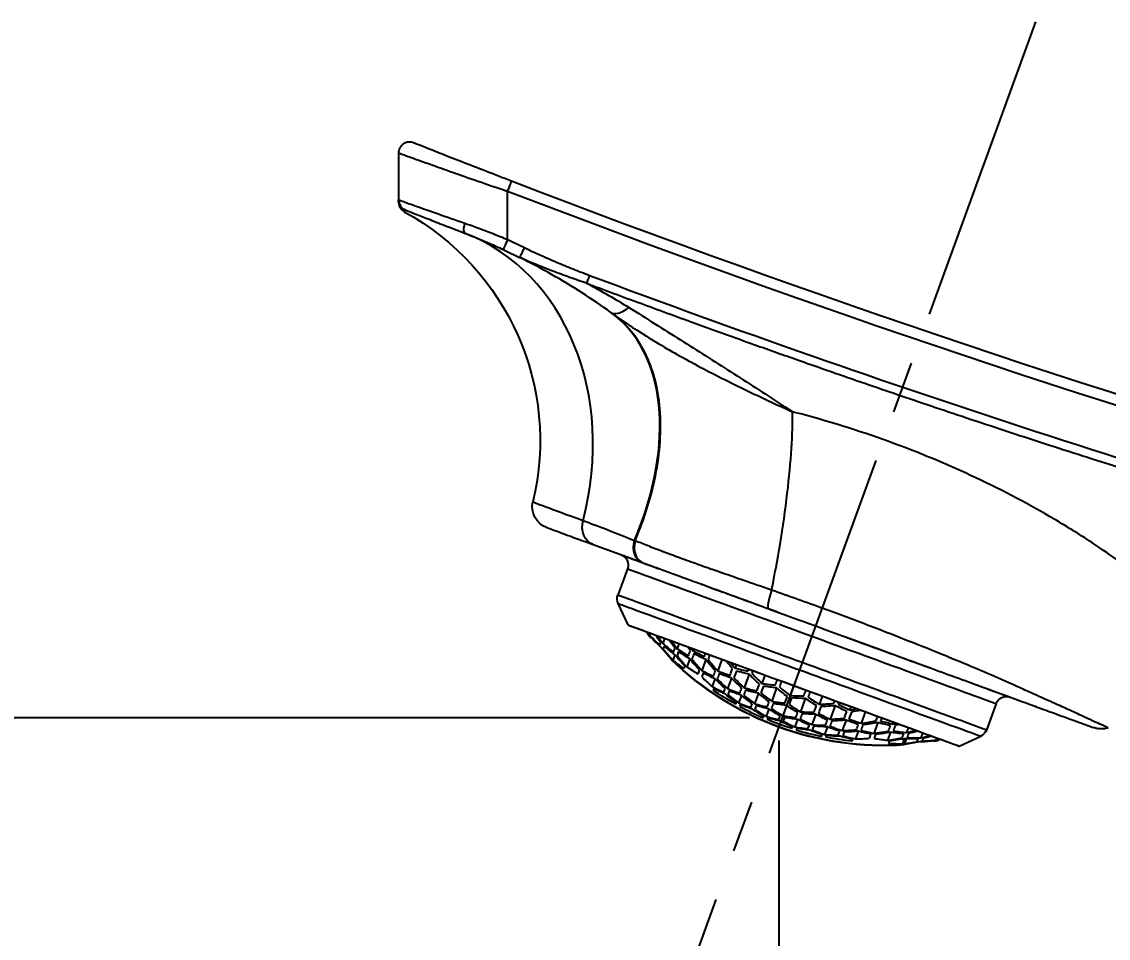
# Model space of a CAD drawing. Header units: millimetres. Extents: x 3724 to 4565, y 1133 to 1727.
# Drawn here: x 4161.26 to 4211.09, y 1539.95 to 1582 of the extents above; entities that cross this region are included whole.
import ezdxf

# ---------------------------------------------------------------- set-up
doc = ezdxf.new("R2010")
doc.units = ezdxf.units.MM
doc.linetypes.add('CENTER2', pattern=[28.575, 19.05, -3.175, 3.175, -3.175])
doc.layers.add('DIM', color=3, linetype='Continuous')
doc.layers.add('중심선', color=1, linetype='CENTER2')
doc.styles.get("Standard").update_dxf_attribs({"font": 'arial.ttf'})
doc.dimstyles.new('사본 ISO-25', dxfattribs={"dimtxt": 7, "dimasz": 7, "dimexe": 1.25, "dimexo": 0.625, "dimtad": 1, "dimtih": 1, "dimtoh": 1, "dimdec": 1, "dimdsep": 46, "dimtxsty": 'Standard', "dimcen": 2.5, "dimclrd": 3, "dimclre": 3, "dimclrt": 4, "dimadec": 0, "dimazin": 0, "dimtfac": 1, "dimtdec": 1, "dimtmove": 0, "dimatfit": 3, "dimfxl": 1, "dimarcsym": 0})

# ---------------------------------------------------------------- blocks, each defined once
blk = doc.blocks.new('*D9')
at = {"layer": 'Defpoints', "color": 0, "transparency": 16777216}
for p in [(4195.265, 1550.059), (4097.34, 1325.439), (4340.544, 1325.439)]:
    blk.add_point(p, dxfattribs=at)
at = {"layer": 'DIM', "color": 3, "lineweight": -2, "transparency": 16777216}
for p, q in [((4194.64, 1550.059), (4096.09, 1550.059)), ((4097.34, 1543.059), (4097.34, 1443.323)), ((4097.34, 1332.439), (4097.34, 1432.175)), ((4339.919, 1325.439), (4096.09, 1325.439))]:
    blk.add_line(p, q, dxfattribs=at)
at = {"layer": 'DIM', "color": 3, "transparency": 16777216}
for points in [[(4096.173, 1543.059), (4098.507, 1543.059), (4097.34, 1550.059)], [(4096.173, 1332.439), (4098.507, 1332.439), (4097.34, 1325.439)]]:
    blk.add_solid(points, dxfattribs=at)
at = {"layer": 'DIM', "color": 4, "transparency": 16777216, "insert": (4097.34, 1437.749), "char_height": 7, "attachment_point": 5}
blk.add_mtext('224.6', dxfattribs=at)
blk = doc.blocks.new('*D18')
at = {"layer": 'Defpoints', "color": 0, "transparency": 16777216}
for p in [(4195.977, 1549.647), (4366.536, 1303.136), (4366.536, 1303.136)]:
    blk.add_point(p, dxfattribs=at)
at = {"layer": 'DIM', "color": 3, "lineweight": -2, "transparency": 16777216}
for p, q in [((4195.977, 1549.022), (4195.977, 1301.886)), ((4366.536, 1303.761), (4366.536, 1304.386)), ((4202.977, 1303.136), (4267.778, 1303.136)), ((4359.536, 1303.136), (4294.735, 1303.136))]:
    blk.add_line(p, q, dxfattribs=at)
at = {"layer": 'DIM', "color": 3, "transparency": 16777216}
for points in [[(4202.977, 1304.303), (4202.977, 1301.969), (4195.977, 1303.136)], [(4359.536, 1304.303), (4359.536, 1301.969), (4366.536, 1303.136)]]:
    blk.add_solid(points, dxfattribs=at)
at = {"layer": 'DIM', "color": 4, "transparency": 16777216, "insert": (4281.257, 1303.136), "char_height": 7, "attachment_point": 5}
blk.add_mtext('170.6', dxfattribs=at)
blk = doc.blocks.new('*D20')
at = {"layer": 'Defpoints', "color": 0, "transparency": 16777216}
for p in [(4207.753, 1582), (4366.544, 1565.967), (4243.876, 1500.697), (4114.372, 1325.439), (4366.544, 1190.159)]:
    blk.add_point(p, dxfattribs=at)
at = {"layer": 'DIM', "color": 3, "lineweight": -2, "transparency": 16777216}
for start, end in [(250.75402, 259.02218), (260.97489, 269.24598)]:
    blk.add_arc((4366.544, 2018.275), 531.915, start, end, dxfattribs=at)
at = {"layer": 'DIM', "color": 3, "transparency": 16777216}
for points in [[(4190.82, 1514.988), (4191.603, 1517.186), (4184.618, 1518.438)], [(4359.551, 1487.572), (4359.536, 1485.239), (4366.544, 1486.359)]]:
    blk.add_solid(points, dxfattribs=at)
at = {"layer": 'DIM', "color": 4, "transparency": 16777216, "insert": (4274.177, 1494.44), "char_height": 7, "attachment_point": 5}
blk.add_mtext('20°', dxfattribs=at)

msp = doc.modelspace()

# ---------------------------------------------------------------- linework, layer by layer
at = {"extrusion": (0, 1, 0)}
for p, q in [((4178.544, 1575.977), (4178.544, 1573.826)), ((4183.544, 1572.006), (4183.544, 1574.216)), ((4188.277, 1568.661), (4188.329, 1568.623)), ((4187.469, 1558.011), (4189.691, 1557.198)), ((4189.041, 1556.903), (4188.596, 1555.689)), ((4189.069, 1554.321), (4188.612, 1555.307)), ((4190.083, 1553.935), (4190.055, 1553.857)), ((4190.741, 1553.694), (4190.659, 1553.471)), ((4191.131, 1553.02), (4191.15, 1553.073)), ((4191.398, 1553.453), (4191.318, 1553.234)), ((4192.055, 1553.213), (4192.031, 1553.146)), ((4191.048, 1552.794), (4191.048, 1552.794)), ((4191.216, 1552.955), (4191.126, 1552.709)), ((4191.894, 1552.771), (4191.759, 1552.402)), ((4192.626, 1552.735), (4192.444, 1552.237)), ((4193.37, 1552.731), (4193.181, 1552.215)), ((4194.027, 1552.491), (4193.975, 1552.347)), ((4194.618, 1552.066), (4194.39, 1551.444)), ((4195.342, 1552.009), (4195.207, 1551.64)), ((4193.049, 1551.855), (4192.919, 1551.498)), ((4193.805, 1551.883), (4193.628, 1551.4)), ((4196.657, 1551.528), (4196.494, 1551.085)), ((4194.261, 1551.091), (4194.133, 1550.743)), ((4195.04, 1551.185), (4194.867, 1550.71)), ((4195.877, 1551.435), (4195.652, 1550.82)), ((4197.971, 1551.047), (4197.836, 1550.677)), ((4196.329, 1550.633), (4196.156, 1550.16)), ((4197.192, 1550.953), (4196.967, 1550.339)), ((4198.562, 1550.622), (4198.334, 1550)), ((4199.286, 1550.565), (4199.233, 1550.421)), ((4205.943, 1550.715), (4205.499, 1549.501)), ((4195.525, 1550.472), (4195.398, 1550.127)), ((4196.839, 1549.99), (4196.713, 1549.645)), ((4197.67, 1550.223), (4197.496, 1549.748)), ((4199.943, 1550.324), (4199.755, 1549.809)), ((4198.205, 1549.647), (4198.077, 1549.299)), ((4199.064, 1549.958), (4198.887, 1549.475)), ((4200.514, 1549.847), (4200.331, 1549.348)), ((4201.258, 1549.843), (4201.234, 1549.777)), ((4201.915, 1549.602), (4201.835, 1549.383)), ((4199.622, 1549.448), (4199.492, 1549.091)), ((4201.096, 1549.402), (4200.961, 1549.033)), ((4201.733, 1549.105), (4201.643, 1548.858)), ((4201.757, 1548.873), (4201.84, 1549.099)), ((4202.573, 1549.362), (4202.491, 1549.139)), ((4203.23, 1549.121), (4203.202, 1549.044)), ((4204.254, 1548.762), (4205.24, 1549.219))]:
    msp.add_line(p, q, dxfattribs=at)
at = {"extrusion": (2.9663e-13, 0, -1)}
for centre, radius, start, end in [((-4363.544, 2040.858, 0), 499.654, 270.79743, 291.09337), ((-4363.544, 2040.858, 0), 500.154, 270.79743, 291.09337), ((-4188.172, 1557.807, 0), 0.05, 289.965, 290.1095), ((-4188.571, 1557.075, 0), 0.5, 110.1095, 200.1095), ((-4189.066, 1555.517, 0), 0.5, 335.1095, 20.1095), ((-4189.115, 1554.343, 0), 0.05, 290.1095, 335.1095), ((-4206.413, 1550.543, 0), 0.5, 20.1095, 110.1095), ((-4207.19, 1550.844, 0), 0.05, 290.1095, 290.254), ((-4205.029, 1549.673, 0), 0.5, 200.1095, 245.1095), ((-4204.233, 1548.807, 0), 0.05, 245.1095, 290.1095)]:
    msp.add_arc(centre, radius, start, end, dxfattribs=at)
for centre, radius, start, end in [((4179.044, 1573.826), 0.5, 180, 248.4436), ((4179.044, 1573.723), 0.5, 180, 241.2552), ((4200.775, 1562.777), 13.979, 225.8169, 273.9641), ((4200.775, 1562.777), 13.86, 241.6032, 246.5726), ((4200.775, 1562.777), 13.86, 253.2084, 258.1778)]:
    msp.add_arc(centre, radius, start, end)
at = {"extrusion": (2.9663e-13, 1.76827e-28, -1)}
msp.add_arc((-4173.032, 1562.763, 0), 12, 118.7448, 193.4767, dxfattribs=at)
at = {"extrusion": (2.9663e-13, 5.77095e-27, -1)}
msp.add_arc((-4170.577, 1543.973, 0), 30.886, 114.823, 116.408, dxfattribs=at)
at = {"extrusion": (2.9663e-13, 1.10474e-37, -1)}
msp.add_arc((-4170.735, 1544.324, 0), 30, 114.8304, 116.4332, dxfattribs=at)
at = {"extrusion": (2.9663e-13, 5.19659e-26, -1)}
msp.add_arc((-4185.674, 1559.733, 0), 1, 290.1095, 13.4767, dxfattribs=at)
at = {"extrusion": (2.9663e-13, 2.86465e-30, -1)}
for radius, start, end in [(13.99, 319.6515, 320.6184), (13.98, 266.0368, 314.1821), (13.86, 299.2516, 304.2998), (13.86, 287.6375, 292.5814), (13.86, 275.9192, 280.9674), (13.99, 259.6006, 260.5674)]:
    msp.add_arc((-4200.775, 1562.777, 0), radius, start, end, dxfattribs=at)
for centre, major_axis, ratio, start_param, end_param in [((4179.081, 1576.185), (-0.377, 0.067), 0.75376, 4.448794, 4.942981), ((4177.251, 1561.103), (4.344, 11.186), 0.825426, 4.852547, 6.283185), ((4181.26, 1558.926), (7.017, 9.735), 0.621282, 5.065069, 6.283185), ((4192.461, 1555.018), (3.176, 14.314), 0.206522, -0.842587, -0.842585), ((4195.849, 1555.885), (-11.148, 4.081), 0.001162, 0.000114, 0.654167), ((4190.063, 1558.126), (0.344, 0.939), 0.662668, 1.748098, 3.141593), ((4326.105, 1501.619), (-142.314, 58.872), 0.000237, -0.281354, -0.280583), ((4197.047, 1552.595), (-8.451, 3.094), 0, 3.141589, 6.283182), ((4195.844, 1556.01), (0.344, 0.939), 0.152994, 1.72587, 3.141583), ((4196.657, 1551.528), (-7.559, 2.768), 0, 3.141599, 6.283192), ((4199.831, 1563.123), (4.781, 13.057), 0.866388, 2.609058, 2.62083), ((4194.106, 1565.219), (4.168, 11.384), 0, 3.249109, 3.269568), ((4198.428, 1563.636), (4.516, 12.334), 0.865299, 2.734522, 2.79114), ((4200.482, 1562.884), (4.826, 13.18), 0.866388, 2.593394, 2.626778), ((4194.764, 1564.978), (4.3, 11.744), 0, 3.306765, 3.363061), ((4198.104, 1563.755), (4.419, 12.069), 0.865299, 2.82568, 2.881747), ((4201.133, 1562.646), (4.823, 13.174), 0.866388, 2.594193, 2.627095), ((4199.121, 1553.796), (0.0172, 0.047), 0.162304, 3.232627, 3.44457), ((4200.158, 1563.003), (4.809, 13.135), 0.866388, 2.666762, 2.712227), ((4195.421, 1564.737), (4.415, 12.058), 0, 3.397819, 3.453879), ((4197.781, 1563.873), (4.307, 11.763), 0.865299, 2.917317, 2.973555), ((4196.078, 1564.497), (4.514, 12.329), 0, 3.48791, 3.544456), ((4201.785, 1562.407), (4.774, 13.038), 0.866388, 2.611593, 2.621775), ((4197.457, 1563.992), (4.178, 11.412), 0.865299, 3.011321, 3.068472), ((4196.735, 1564.256), (4.599, 12.56), 0, 3.578221, 3.602579), ((4200.81, 1562.764), (4.831, 13.193), 0.866388, 2.66959, 2.724001), ((4201.461, 1562.526), (4.804, 13.122), 0.866388, 2.667387, 2.722148), ((4202.113, 1562.287), (4.73, 12.919), 0.866388, 2.659899, 2.715708), ((4202.764, 1562.049), (4.605, 12.578), 0.866388, 2.677747, 2.703978), ((4198.434, 1563.634), (4.518, 12.339), 0.865299, 2.928283, 2.981794), ((4196.735, 1564.256), (4.599, 12.56), 0, 3.387515, 3.441156), ((4198.111, 1563.752), (4.421, 12.075), 0.865299, 3.01884, 3.07282), ((4197.393, 1564.015), (4.669, 12.752), 0, 3.475948, 3.530341), ((4197.787, 1563.871), (4.309, 11.77), 0.865299, 3.112284, 3.16741), ((4198.05, 1563.775), (4.726, 12.909), 0, 3.565584, 3.621455), ((4197.464, 1563.989), (4.181, 11.42), 0.865299, 3.210711, 3.2678), ((4198.707, 1563.534), (4.771, 13.03), 0, 3.658408, 3.670727), ((4203.092, 1561.929), (4.522, 12.351), 0.866388, 2.738993, 2.795365), ((4202.853, 1552.429), (0.0172, 0.047), 0.582965, 3.232626, 3.444572), ((4201.138, 1562.644), (4.823, 13.174), 0.866388, 2.763776, 2.816172), ((4198.765, 1563.513), (4.602, 12.569), 0.865299, 3.024001, 3.07584), ((4201.789, 1562.406), (4.773, 13.036), 0.866388, 2.760157, 2.81317), ((4202.441, 1562.167), (4.674, 12.765), 0.866388, 2.752195, 2.806483), ((4199.365, 1563.293), (4.803, 13.118), 0, 3.558422, 3.6132), ((4197.794, 1563.868), (4.312, 11.777), 0.865299, 3.305898, 3.362029), ((4200.022, 1563.053), (4.823, 13.172), 0, 3.652236, 3.688752), ((4203.427, 1561.806), (4.425, 12.087), 0.865299, 2.829389, 2.885313), ((4204.89, 1551.684), (0.0172, 0.047), 0.812497, 3.232627, 3.444572), ((4198.05, 1563.775), (4.726, 12.909), 0, 3.380683, 3.432764), ((4198.441, 1563.632), (4.52, 12.344), 0.865299, 3.113967, 3.166528), ((4201.466, 1562.524), (4.804, 13.121), 0.866388, 2.854084, 2.905216), ((4198.707, 1563.534), (4.771, 13.03), 0, 3.468552, 3.521625), ((4202.117, 1562.286), (4.729, 12.917), 0.866388, 2.849963, 2.901954), ((4198.118, 1563.75), (4.423, 12.081), 0.865299, 3.207251, 3.261188), ((4202.773, 1562.046), (4.605, 12.577), 0.865299, 2.841622, 2.895195), ((4200.679, 1562.812), (4.83, 13.193), 0, 3.555702, 3.610093), ((4198.131, 1563.745), (4.424, 12.084), 0.866388, 3.396949, 3.452802), ((4201.337, 1562.571), (4.826, 13.182), 0, 3.65175, 3.690006), ((4203.757, 1561.685), (4.312, 11.777), 0.865299, 2.921157, 2.977287), ((4206.437, 1551.117), (0.0172, 0.047), 0.986741, 3.232627, 3.444574), ((4198.707, 1563.534), (4.771, 13.03), 0, 3.308196, 3.340906), ((4199.095, 1563.392), (4.672, 12.76), 0.865299, 3.115178, 3.166024), ((4199.365, 1563.293), (4.803, 13.118), 0, 3.376817, 3.428009), ((4198.771, 1563.511), (4.603, 12.573), 0.865299, 3.204992, 3.256802), ((4200.022, 1563.053), (4.823, 13.172), 0, 3.464834, 3.517261), ((4202.449, 1562.164), (4.673, 12.764), 0.865299, 2.937826, 2.989474), ((4198.455, 1563.627), (4.521, 12.348), 0.866388, 3.297728, 3.351098), ((4203.103, 1561.925), (4.522, 12.349), 0.865299, 2.93121, 2.984648), ((4201.994, 1562.331), (4.81, 13.137), 0, 3.557574, 3.61225), ((4198.459, 1563.625), (4.522, 12.351), 0.866388, 3.48782, 3.544193), ((4202.651, 1562.09), (4.782, 13.059), 0, 3.656897, 3.674409), ((4204.087, 1561.564), (4.181, 11.42), 0.865299, 3.015386, 3.072474), ((4201.795, 1562.403), (4.773, 13.036), 0.865299, 2.941822, 2.992362), ((4200.022, 1563.053), (4.823, 13.172), 0, 3.306316, 3.338663), ((4199.43, 1563.27), (4.729, 12.915), 0.866388, 3.203161, 3.253524), ((4200.679, 1562.812), (4.83, 13.193), 0, 3.375263, 3.42614), ((4199.106, 1563.388), (4.673, 12.763), 0.866388, 3.293148, 3.34473), ((4201.337, 1562.571), (4.826, 13.182), 0, 3.464521, 3.516902), ((4202.779, 1562.043), (4.603, 12.573), 0.865299, 3.026383, 3.078193), ((4198.782, 1563.507), (4.604, 12.575), 0.866388, 3.38732, 3.440825), ((4203.433, 1561.804), (4.423, 12.081), 0.865299, 3.021997, 3.075934), ((4199.11, 1563.387), (4.674, 12.765), 0.866388, 3.476702, 3.53099), ((4203.309, 1561.849), (4.741, 12.948), 0, 3.564066, 3.619726), ((4203.764, 1561.683), (4.309, 11.77), 0.865299, 3.115775, 3.170902), ((4198.787, 1563.505), (4.605, 12.578), 0.866388, 3.579208, 3.605438), ((4204.623, 1561.368), (4.621, 12.62), 0, 3.575807, 3.612033), ((4202.125, 1562.283), (4.729, 12.916), 0.865299, 3.029144, 3.079571), ((4201.337, 1562.571), (4.826, 13.182), 0, 3.306259, 3.338455), ((4199.757, 1563.15), (4.773, 13.035), 0.866388, 3.290487, 3.340962), ((4201.994, 1562.331), (4.81, 13.137), 0, 3.376273, 3.427383), ((4199.434, 1563.268), (4.729, 12.917), 0.866388, 3.381232, 3.433222), ((4202.456, 1562.162), (4.672, 12.76), 0.865299, 3.117161, 3.168007), ((4202.651, 1562.09), (4.782, 13.059), 0, 3.467561, 3.520497), ((4203.11, 1561.922), (4.52, 12.344), 0.865299, 3.116657, 3.169218), ((4199.762, 1563.148), (4.773, 13.036), 0.866388, 3.470016, 3.523028), ((4203.966, 1561.609), (4.687, 12.802), 0, 3.474416, 3.528567), ((4203.44, 1561.801), (4.421, 12.075), 0.865299, 3.210365, 3.264345), ((4199.438, 1563.267), (4.73, 12.919), 0.866388, 3.567477, 3.623286), ((4204.094, 1561.562), (4.178, 11.412), 0.865299, 3.214714, 3.271864), ((4205.281, 1561.127), (4.54, 12.4), 0, 3.485548, 3.541715), ((4199.766, 1563.146), (4.774, 13.038), 0.866388, 3.66141, 3.671592), ((4200.417, 1562.908), (4.823, 13.174), 0.866388, 3.656091, 3.688993), ((4202.651, 1562.09), (4.782, 13.059), 0, 3.30772, 3.340227), ((4200.085, 1563.03), (4.804, 13.121), 0.866388, 3.377969, 3.429101), ((4203.309, 1561.849), (4.741, 12.948), 0, 3.379797, 3.431708), ((4202.786, 1562.041), (4.602, 12.569), 0.865299, 3.207345, 3.259184), ((4203.966, 1561.609), (4.687, 12.802), 0, 3.31114, 3.344324), ((4200.413, 1562.909), (4.823, 13.174), 0.866388, 3.467014, 3.51941), ((4204.623, 1561.368), (4.621, 12.62), 0, 3.386138, 3.439502), ((4200.089, 1563.028), (4.804, 13.122), 0.866388, 3.561037, 3.615798), ((4203.116, 1561.92), (4.518, 12.339), 0.865299, 3.301391, 3.354902), ((4200.741, 1562.789), (4.831, 13.193), 0.866388, 3.559184, 3.613595), ((4205.473, 1561.057), (4.514, 12.329), 0, 3.298751, 3.352415), ((4203.77, 1561.68), (4.307, 11.763), 0.865299, 3.309631, 3.365868), ((4205.938, 1560.887), (4.445, 12.141), 0, 3.395941, 3.451582), ((4203.447, 1561.799), (4.419, 12.069), 0.865299, 3.401438, 3.457505), ((4206.595, 1560.646), (4.335, 11.84), 0, 3.30527, 3.36123), ((4201.069, 1562.669), (4.826, 13.18), 0.866388, 3.656407, 3.689791), ((4203.123, 1561.917), (4.516, 12.334), 0.865299, 3.492045, 3.548663), ((4207.253, 1560.405), (4.208, 11.494), 0, 3.248092, 3.268209), ((4201.72, 1562.431), (4.781, 13.057), 0.866388, 3.662355, 3.674127), ((4206.13, 1560.816), (4.415, 12.058), 0, 3.251529, 3.262212), ((4201.392, 1562.551), (4.809, 13.135), 0.866388, 3.570959, 3.616423)]:
    msp.add_ellipse(centre, major_axis=major_axis, ratio=ratio, start_param=start_param, end_param=end_param)
at = {"extrusion": (2.9663e-13, 0, -1)}
for centre, major_axis, ratio, start_param, end_param in [((4183.544, 1572.006), (0.211, 0.455), 0.00001, 1.570794, 3.141593), ((4190.47, 1556.963), (0.0172, 0.047), 0.812497, 3.232626, 3.444573), ((4194.298, 1565.148), (4.208, 11.494), 0, 3.014977, 3.035094), ((4196.27, 1564.426), (4.54, 12.4), 0, 2.741471, 2.797638), ((4198.202, 1563.719), (4.45, 12.154), 0.865299, 3.209461, 3.263087), ((4197.878, 1563.838), (4.342, 11.86), 0.865299, 3.115501, 3.170208), ((4197.555, 1563.956), (4.219, 11.523), 0.865299, 3.016035, 3.072609), ((4198.899, 1563.464), (4.782, 13.059), 0, 2.608778, 2.62629), ((4200.214, 1562.982), (4.826, 13.182), 0, 2.593179, 2.631293), ((4203.335, 1561.84), (4.454, 12.165), 0.865299, 3.396667, 3.452211), ((4203.012, 1561.958), (4.546, 12.416), 0.865299, 3.29814, 3.351285), ((4202.186, 1562.26), (4.803, 13.118), 0, 2.669986, 2.724763), ((4198.549, 1563.592), (4.546, 12.417), 0.866388, 2.740671, 2.796709), ((4203.996, 1561.598), (4.219, 11.523), 0.865299, 3.210576, 3.26715), ((4202.843, 1562.02), (4.771, 13.03), 0, 2.612461, 2.62478), ((4200.871, 1562.742), (4.83, 13.193), 0, 2.856918, 2.907797), ((4202.365, 1562.195), (4.689, 12.807), 0.865299, 3.115709, 3.166371), ((4202.843, 1562.02), (4.771, 13.03), 0, 2.761562, 2.814635), ((4203.679, 1561.714), (4.34, 11.854), 0.865299, 2.919543, 2.975328), ((4203.342, 1561.837), (4.449, 12.151), 0.866388, 2.827456, 2.883051), ((4201.159, 1562.636), (4.822, 13.171), 0.866388, 2.594549, 2.625788)]:
    msp.add_ellipse(centre, major_axis=major_axis, ratio=ratio, start_param=start_param, end_param=end_param, dxfattribs=at)
at = {"extrusion": (2.9663e-13, -5.04871e-29, -1)}
for centre, major_axis, ratio, start_param, end_param in [((4199.005, 1557.941), (-10.611, 3.885), 0, 0.610978, 0.610981), ((4199.035, 1558.022), (-10.564, 3.868), 0, 0.602499, 0.602501), ((4201.695, 1562.44), (4.783, 13.064), 0.866388, 3.660839, 3.675069), ((4200.15, 1563.006), (4.809, 13.134), 0.865299, 3.561515, 3.570771), ((4198.856, 1563.48), (4.623, 12.625), 0.865299, 3.206607, 3.25821), ((4201.703, 1562.437), (4.782, 13.062), 0.866388, 3.290702, 3.341076), ((4199.856, 1563.113), (4.783, 13.064), 0.866388, 2.608116, 2.622346), ((4200.175, 1562.997), (4.811, 13.139), 0.866388, 2.853945, 2.90501)]:
    msp.add_ellipse(centre, major_axis=major_axis, ratio=ratio, start_param=start_param, end_param=end_param, dxfattribs=at)
at = {"extrusion": (2.9663e-13, 7.57306e-29, -1)}
for centre, major_axis, ratio, start_param, end_param in [((4187.813, 1558.95), (0.344, 0.939), 0.826246, 3.141593, 4.588261), ((4198.545, 1563.594), (4.545, 12.414), 0.866388, 2.932666, 2.985746)]:
    msp.add_ellipse(centre, major_axis=major_axis, ratio=ratio, start_param=start_param, end_param=end_param, dxfattribs=at)
at = {"extrusion": (2.9663e-13, -1.26218e-29, -1)}
for centre, major_axis, ratio, start_param, end_param in [((4190.035, 1558.137), (0.344, 0.939), 0.664949, 3.141593, 4.53644), ((4197.663, 1554.277), (-8.878, 3.251), 0, 0.163027, 0.622375), ((4198.77, 1563.511), (4.601, 12.567), 0.866388, 3.39138, 3.444981), ((4201.371, 1562.559), (4.811, 13.139), 0.866388, 3.561004, 3.61569), ((4202.023, 1562.32), (4.743, 12.955), 0.866388, 3.566789, 3.622421), ((4197.893, 1563.832), (4.344, 11.864), 0.866388, 2.92341, 2.979035), ((4198.209, 1563.717), (4.452, 12.159), 0.865299, 3.022308, 3.075898), ((4201.529, 1562.501), (4.823, 13.172), 0, 2.594431, 2.630948), ((4198.899, 1563.464), (4.782, 13.059), 0, 2.94296, 2.975467), ((4199.186, 1563.359), (4.689, 12.807), 0.865299, 3.116814, 3.167476), ((4198.221, 1563.712), (4.453, 12.161), 0.866388, 2.831846, 2.887322), ((4200.214, 1562.982), (4.826, 13.182), 0, 2.944604, 2.976926), ((4202.358, 1562.197), (4.69, 12.81), 0.865299, 3.293599, 3.345059), ((4201.529, 1562.501), (4.823, 13.172), 0, 2.765923, 2.81835), ((4204.815, 1561.298), (4.599, 12.56), 0, 2.680608, 2.704966), ((4199.848, 1563.117), (4.782, 13.062), 0.866388, 2.94211, 2.992483), ((4203.019, 1561.956), (4.544, 12.411), 0.865299, 3.114566, 3.166843), ((4199.528, 1563.234), (4.743, 12.955), 0.866388, 2.660764, 2.716397), ((4205.473, 1561.057), (4.514, 12.329), 0, 2.73873, 2.795276), ((4199.852, 1563.115), (4.783, 13.063), 0.866388, 2.760421, 2.81332), ((4203.032, 1561.951), (4.541, 12.402), 0.865299, 2.737357, 2.793608)]:
    msp.add_ellipse(centre, major_axis=major_axis, ratio=ratio, start_param=start_param, end_param=end_param, dxfattribs=at)
at = {"extrusion": (2.9663e-13, -1.13596e-28, -1)}
msp.add_ellipse((4188.924, 1557.529), major_axis=(0.0172, 0.047), ratio=0.986741, start_param=3.232627, end_param=3.444573, dxfattribs=at)
at = {"extrusion": (2.9663e-13, -6.31089e-29, -1)}
for centre, major_axis, ratio, start_param, end_param in [((4197.492, 1553.809), (-8.451, 3.094), 0, 0.000004, 3.141596), ((4200.72, 1562.797), (4.83, 13.193), 0.866388, 3.559756, 3.614184), ((4202.678, 1562.08), (4.625, 12.631), 0.866388, 3.386766, 3.440023), ((4198.868, 1563.475), (4.624, 12.629), 0.866388, 3.027109, 3.078625), ((4207.445, 1560.335), (4.168, 11.384), 0, 3.013616, 3.034075)]:
    msp.add_ellipse(centre, major_axis=major_axis, ratio=ratio, start_param=start_param, end_param=end_param, dxfattribs=at)
at = {"extrusion": (2.9663e-13, 3.78653e-29, -1)}
for centre, major_axis, ratio, start_param, end_param in [((4192.507, 1556.217), (0.0172, 0.0469), 0.5835, 3.232462, 3.444393), ((4199.741, 1563.156), (4.771, 13.03), 0.866388, 3.664163, 3.670546), ((4201.043, 1562.679), (4.827, 13.183), 0.866388, 3.656314, 3.69006), ((4195.613, 1564.667), (4.445, 12.141), 0, 2.831604, 2.887244), ((4203.002, 1561.962), (4.546, 12.417), 0.866388, 3.486476, 3.542515), ((4198.899, 1563.464), (4.782, 13.059), 0, 2.762688, 2.815624), ((4199.52, 1563.237), (4.742, 12.952), 0.866388, 3.029449, 3.079672), ((4203.342, 1561.837), (4.452, 12.159), 0.865299, 3.207288, 3.260878), ((4199.2, 1563.354), (4.691, 12.811), 0.866388, 2.753088, 2.807166), ((4204.815, 1561.298), (4.599, 12.56), 0, 2.842027, 2.895668)]:
    msp.add_ellipse(centre, major_axis=major_axis, ratio=ratio, start_param=start_param, end_param=end_param, dxfattribs=at)
at = {"extrusion": (2.9663e-13, -3.78653e-29, -1)}
for centre, major_axis, ratio, start_param, end_param in [((4197.663, 1554.277), (-8.878, 3.251), 0, 0.948427, 1.407774), ((4200.392, 1562.917), (4.822, 13.171), 0.866388, 3.657398, 3.688636), ((4198.872, 1563.474), (4.625, 12.631), 0.866388, 2.843162, 2.89642), ((4202.034, 1562.316), (4.742, 12.952), 0.865299, 3.203871, 3.254156), ((4202.843, 1562.02), (4.771, 13.03), 0, 2.942277, 2.974987), ((4203.501, 1561.779), (4.726, 12.909), 0, 2.850422, 2.902504)]:
    msp.add_ellipse(centre, major_axis=major_axis, ratio=ratio, start_param=start_param, end_param=end_param, dxfattribs=at)
at = {"extrusion": (2.9663e-13, 1.26218e-29, -1)}
for centre, major_axis, ratio, start_param, end_param in [((4196.926, 1552.263), (-8.314, 3.044), 0, -0.000007, 3.141586), ((4200.068, 1563.036), (4.803, 13.117), 0.866388, 3.56289, 3.61772), ((4196.927, 1564.186), (4.621, 12.62), 0, 2.671154, 2.70738), ((4196.927, 1564.186), (4.621, 12.62), 0, 2.843684, 2.897048), ((4197.585, 1563.945), (4.687, 12.802), 0, 2.754619, 2.808771), ((4199.557, 1563.223), (4.81, 13.137), 0, 2.670797, 2.725477), ((4197.585, 1563.945), (4.687, 12.802), 0, 2.938862, 2.972046), ((4199.196, 1563.355), (4.69, 12.809), 0.866388, 2.938653, 2.990049), ((4202.688, 1562.076), (4.624, 12.63), 0.865299, 3.205151, 3.25673), ((4199.524, 1563.235), (4.743, 12.953), 0.866388, 2.850255, 2.902097), ((4203.672, 1561.716), (4.342, 11.86), 0.865299, 3.112977, 3.167684), ((4204.003, 1561.595), (4.216, 11.516), 0.865299, 3.012988, 3.069616), ((4202.695, 1562.074), (4.623, 12.625), 0.865299, 3.024975, 3.076578), ((4200.18, 1562.995), (4.811, 13.139), 0.866388, 2.667495, 2.722181), ((4200.831, 1562.756), (4.83, 13.193), 0.866388, 2.669001, 2.723429), ((4202.781, 1562.042), (4.601, 12.567), 0.866388, 2.838204, 2.891805), ((4201.401, 1562.548), (4.809, 13.134), 0.865299, 2.712414, 2.721671)]:
    msp.add_ellipse(centre, major_axis=major_axis, ratio=ratio, start_param=start_param, end_param=end_param, dxfattribs=at)
at = {"extrusion": (2.9663e-13, -2.52435e-29, -1)}
for centre, major_axis, ratio, start_param, end_param in [((4196.24, 1554.851), (0.0172, 0.047), 0.162304, 3.232627, 3.444571), ((4198.519, 1563.603), (4.541, 12.402), 0.865299, 3.489578, 3.545828), ((4197.872, 1563.84), (4.34, 11.854), 0.865299, 3.307857, 3.363643), ((4196.078, 1564.497), (4.514, 12.329), 0, 2.930771, 2.984435), ((4201.699, 1562.439), (4.783, 13.063), 0.866388, 3.469865, 3.522764), ((4202.351, 1562.2), (4.691, 12.811), 0.866388, 3.476019, 3.530097), ((4199.557, 1563.223), (4.81, 13.137), 0, 2.855671, 2.906783), ((4200.871, 1562.742), (4.83, 13.193), 0, 2.672954, 2.727349), ((4203.666, 1561.719), (4.345, 11.867), 0.865299, 3.305116, 3.360809), ((4206.787, 1560.576), (4.3, 11.744), 0, 2.920125, 2.976421), ((4201.482, 1562.518), (4.803, 13.117), 0.866388, 2.665466, 2.720295)]:
    msp.add_ellipse(centre, major_axis=major_axis, ratio=ratio, start_param=start_param, end_param=end_param, dxfattribs=at)
at = {"extrusion": (2.9663e-13, 2.01948e-28, -1)}
msp.add_ellipse((4196.662, 1551.542), major_axis=(-7.592, 2.78), ratio=0, start_param=0, end_param=3.141593, dxfattribs=at)
at = {"extrusion": (2.9663e-13, 5.04871e-29, -1)}
for centre, major_axis, start_param, end_param in [((4197.663, 1554.277), (-8.878, 3.251), 1.733823, 2.193172), ((4198.242, 1563.704), (4.741, 12.948), 2.663459, 2.719119), ((4198.242, 1563.704), (4.741, 12.948), 2.851475, 2.903386)]:
    msp.add_ellipse(centre, major_axis=major_axis, ratio=0, start_param=start_param, end_param=end_param, dxfattribs=at)
at = {"extrusion": (2.9663e-13, -1.00974e-28, -1)}
msp.add_ellipse((4194.955, 1564.908), major_axis=(4.335, 11.84), ratio=0, start_param=2.921956, end_param=2.977916, dxfattribs=at)
at = {"extrusion": (2.9663e-13, 2.52435e-29, -1)}
for centre, major_axis, ratio, start_param, end_param in [((4198.208, 1563.717), (4.449, 12.151), 0.866388, 3.400134, 3.455729), ((4197.548, 1563.958), (4.216, 11.516), 0.865299, 3.21357, 3.270198), ((4202.674, 1562.082), (4.626, 12.634), 0.866388, 3.577738, 3.614176), ((4197.663, 1554.277), (-8.878, 3.251), 0, 2.519222, 2.97857), ((4201.375, 1562.557), (4.811, 13.139), 0.866388, 3.378175, 3.42924), ((4198.532, 1563.598), (4.544, 12.411), 0.865299, 3.116342, 3.168619), ((4202.027, 1562.319), (4.743, 12.953), 0.866388, 3.381088, 3.43293), ((4200.214, 1562.982), (4.826, 13.182), 0, 2.766148, 2.818531), ((4203.501, 1561.779), (4.726, 12.909), 0, 2.66173, 2.717601), ((4198.877, 1563.472), (4.626, 12.634), 0.866388, 2.669009, 2.705447), ((4202.186, 1562.26), (4.803, 13.118), 0, 2.855175, 2.906368), ((4204.158, 1561.538), (4.669, 12.752), 0, 2.752847, 2.80724), ((4203.349, 1561.835), (4.45, 12.154), 0.865299, 3.020098, 3.073724), ((4201.81, 1562.398), (4.771, 13.03), 0.866388, 2.612639, 2.619022)]:
    msp.add_ellipse(centre, major_axis=major_axis, ratio=ratio, start_param=start_param, end_param=end_param, dxfattribs=at)
at = {"extrusion": (2.9663e-13, -7.57306e-29, -1)}
msp.add_ellipse((4195.421, 1564.737), major_axis=(4.415, 12.058), ratio=0, start_param=3.020972, end_param=3.031655, dxfattribs=at)
at = {"extrusion": (2.9663e-13, 6.31089e-29, -1)}
for centre, major_axis, ratio, start_param, end_param in [((4201.529, 1562.501), (4.823, 13.172), 0, 2.944522, 2.976868), ((4200.507, 1562.875), (4.827, 13.183), 0.866388, 2.593126, 2.626871)]:
    msp.add_ellipse(centre, major_axis=major_axis, ratio=ratio, start_param=start_param, end_param=end_param, dxfattribs=at)
at = {"extrusion": (2.9663e-13, 8.83524e-28, -1)}
msp.add_ellipse((4206.13, 1560.816), major_axis=(4.415, 12.058), ratio=0, start_param=2.829306, end_param=2.885367, dxfattribs=at)
for points, knots in [([(4179.044, 1576.477), (4179.031, 1576.477), (4178.977, 1576.475), (4178.878, 1576.455), (4178.757, 1576.394), (4178.657, 1576.303), (4178.565, 1576.159), (4178.544, 1576.044), (4178.544, 1575.977)], [0, 0, 0, 0, 0.050913, 0.210824, 0.370734, 0.530645, 0.690555, 1, 1, 1, 1]), ([(4181.067, 1575.075), (4181.385, 1574.961), (4181.764, 1574.83), (4182.182, 1574.686), (4182.599, 1574.542), (4183.056, 1574.386), (4183.544, 1574.216)], [0.6666667, 0.6666667, 0.6666667, 0.6666667, 0.8333333, 0.8333333, 0.8333333, 1, 1, 1, 1]), ([(4183.544, 1574.216), (4183.564, 1574.27), (4183.598, 1574.358), (4183.642, 1574.47), (4183.671, 1574.547), (4183.695, 1574.609), (4183.718, 1574.667), (4183.724, 1574.683), (4183.724, 1574.683)], [0, 0, 0, 0, 0.244622, 0.371035, 0.497448, 0.62386, 0.750273, 1, 1, 1, 1]), ([(4179.397, 1573.523), (4179.669, 1573.427), (4179.997, 1573.311), (4180.366, 1573.181), (4180.736, 1573.051), (4181.146, 1572.908), (4181.579, 1572.756)], [0.5, 0.5, 0.5, 0.5, 0.75, 0.75, 0.75, 1, 1, 1, 1]), ([(4181.594, 1572.29), (4181.778, 1572.219), (4182.151, 1572.07), (4182.731, 1571.824), (4183.13, 1571.645), (4183.333, 1571.551)], [0, 0, 0, 0, 0.3333333, 0.6666667, 1, 1, 1, 1]), ([(4184.273, 1571.555), (4184.26, 1571.527), (4184.246, 1571.499), (4184.232, 1571.471), (4184.218, 1571.443), (4184.205, 1571.416), (4184.192, 1571.391)], [0.1249997, 0.1249997, 0.1249997, 0.1249997, 0.2499995, 0.2499995, 0.2499995, 0.3749992, 0.3749992, 0.3749992, 0.3749992]), ([(4184.314, 1571.636), (4184.434, 1571.577), (4184.676, 1571.461), (4185.045, 1571.294), (4185.418, 1571.129), (4185.916, 1570.915), (4186.542, 1570.654), (4187.046, 1570.458), (4187.3, 1570.363)], [0, 0, 0, 0, 0.122893, 0.248194, 0.373495, 0.498796, 0.749398, 1, 1, 1, 1]), ([(4187.166, 1570.002), (4186.905, 1570.088), (4186.384, 1570.266), (4185.743, 1570.505), (4185.231, 1570.702), (4184.848, 1570.855), (4184.469, 1571.011), (4184.215, 1571.126), (4184.09, 1571.188)], [0, 0, 0, 0, 0.250567, 0.501134, 0.626418, 0.751701, 0.876985, 1, 1, 1, 1]), ([(4188.277, 1568.661), (4187.852, 1568.968), (4186.974, 1569.566), (4185.582, 1570.41), (4184.607, 1570.93), (4184.112, 1571.177)], [0, 0, 0, 0, 0.3333333, 0.6666667, 0.9951127, 0.9951127, 0.9951127, 0.9951127]), ([(4187.3, 1570.363), (4194.052, 1567.835), (4207.666, 1563.073), (4228.375, 1556.817), (4249.335, 1551.464), (4266.975, 1547.756), (4281.171, 1545.23), (4291.857, 1543.576), (4302.578, 1542.161), (4309.742, 1541.349), (4313.327, 1540.974)], [0, 0, 0, 0, 0.166683, 0.333346, 0.50001, 0.666673, 0.750005, 0.833337, 0.916668, 1, 1, 1, 1]), ([(4189.646, 1569.079), (4190.461, 1568.778), (4191.254, 1568.488), (4192.129, 1568.17), (4193.005, 1567.852), (4193.963, 1567.506), (4194.877, 1567.18), (4195.55, 1566.939), (4196.2, 1566.709), (4196.884, 1566.469), (4197.127, 1566.383), (4197.376, 1566.296), (4197.631, 1566.207), (4198.601, 1565.867), (4199.672, 1565.495), (4200.692, 1565.146), (4201.711, 1564.796), (4202.679, 1564.469), (4203.76, 1564.106), (4204.841, 1563.743), (4206.036, 1563.344), (4207.248, 1562.948)], [0.0333333, 0.0333333, 0.0333333, 0.0333333, 0.0666667, 0.0666667, 0.0666667, 0.1, 0.1, 0.1, 0.1245687, 0.1245687, 0.1245687, 0.1333333, 0.1333333, 0.1333333, 0.1666667, 0.1666667, 0.1666667, 0.2, 0.2, 0.2, 0.2333333, 0.2333333, 0.2333333, 0.2333333]), ([(4188.277, 1568.661), (4188.356, 1568.604), (4188.529, 1568.586), (4188.843, 1568.713), (4189.018, 1568.821), (4189.108, 1568.884)], [0, 0, 0, 0, 0.500201, 0.750301, 1, 1, 1, 1]), ([(4188.329, 1568.623), (4188.793, 1568.289), (4189.849, 1567.581), (4191.785, 1566.449), (4194.05, 1565.289), (4195.734, 1564.498), (4196.606, 1564.1)], [0, 0, 0, 0, 0.249998, 0.499996, 0.749998, 1, 1, 1, 1]), ([(4189.108, 1568.884), (4189.906, 1568.389), (4190.689, 1567.899), (4191.465, 1567.41), (4192.241, 1566.921), (4193.011, 1566.432), (4193.776, 1565.94)], [0, 0, 0, 0, 0.3085631, 0.3085631, 0.3085631, 0.6171263, 0.6171263, 0.6171263, 0.6171263]), ([(4195.649, 1555.917), (4195.789, 1556.62), (4196.068, 1558.144), (4196.392, 1560.396), (4196.586, 1562.485), (4196.615, 1563.613), (4196.606, 1564.1)], [0, 0, 0, 0, 0.224669, 0.483117, 0.741565, 1, 1, 1, 1]), ([(4208.602, 1559.182), (4207.503, 1559.827), (4206.28, 1560.475), (4205.011, 1561.075), (4203.742, 1561.675), (4202.428, 1562.226), (4201.025, 1562.734)], [0.7, 0.7, 0.7, 0.7, 0.8, 0.8, 0.8, 0.9, 0.9, 0.9, 0.9]), ([(4210.746, 1561.82), (4211.802, 1561.482), (4212.685, 1561.2), (4213.594, 1560.915), (4214.207, 1560.724), (4214.831, 1560.532), (4215.482, 1560.332), (4215.799, 1560.235), (4216.121, 1560.137), (4216.451, 1560.035), (4217.461, 1559.726), (4218.545, 1559.393), (4219.561, 1559.089)], [0.2666667, 0.2666667, 0.2666667, 0.2666667, 0.3, 0.3, 0.3, 0.322437, 0.322437, 0.322437, 0.3333333, 0.3333333, 0.3333333, 0.3666667, 0.3666667, 0.3666667, 0.3666667]), ([(4185.587, 1558.7), (4185.753, 1558.64), (4186.001, 1558.549), (4186.317, 1558.433), (4186.632, 1558.318), (4187.015, 1558.178), (4187.469, 1558.011)], [0.3333333, 0.3333333, 0.3333333, 0.3333333, 0.6666667, 0.6666667, 0.6666667, 1, 1, 1, 1]), ([(4214.064, 1555.285), (4213.322, 1555.927), (4212.486, 1556.588), (4211.581, 1557.241), (4211.208, 1557.509), (4210.823, 1557.777), (4210.423, 1558.043)], [0.5, 0.5, 0.5, 0.5, 0.6, 0.6, 0.6, 0.6411878, 0.6411878, 0.6411878, 0.6411878]), ([(4188.849, 1557.506), (4188.854, 1557.504), (4188.859, 1557.502), (4188.864, 1557.5), (4188.869, 1557.498), (4188.873, 1557.496), (4188.878, 1557.495)], [0, 0, 0, 0, 0.2, 0.2, 0.2, 0.4, 0.4, 0.4, 0.4]), ([(4192.239, 1557.105), (4192.027, 1557.18), (4191.706, 1557.296), (4191.43, 1557.398), (4191.165, 1557.495), (4190.939, 1557.579), (4190.721, 1557.662)], [0.5053845, 0.5053845, 0.5053845, 0.5053845, 0.625, 0.625, 0.625, 0.7395231, 0.7395231, 0.7395231, 0.7395231]), ([(4190.465, 1556.914), (4190.465, 1556.914), (4190.465, 1556.914), (4190.464, 1556.915), (4190.464, 1556.915), (4190.463, 1556.915)], [0.008490838, 0.008490838, 0.008490838, 0.008490838, 0.009440097, 0.009440097, 0.009787219, 0.009787219, 0.009787219, 0.009787219]), ([(4190.929, 1556.745), (4191.149, 1556.664), (4191.374, 1556.582), (4191.637, 1556.485), (4191.9, 1556.389), (4192.202, 1556.278), (4192.401, 1556.206)], [0.25, 0.25, 0.25, 0.25, 0.375, 0.375, 0.375, 0.5, 0.5, 0.5, 0.5]), ([(4192.398, 1556.207), (4192.403, 1556.205), (4192.409, 1556.203), (4192.414, 1556.2), (4192.42, 1556.198), (4192.427, 1556.196), (4192.433, 1556.193)], [0, 0, 0, 0, 0.2, 0.2, 0.2, 0.4, 0.4, 0.4, 0.4]), ([(4192.864, 1556.036), (4193.03, 1555.975), (4193.266, 1555.889), (4193.529, 1555.792), (4193.792, 1555.696), (4194.081, 1555.59), (4194.409, 1555.47), (4194.736, 1555.351), (4195.101, 1555.217), (4195.5, 1555.071)], [0.625, 0.625, 0.625, 0.625, 0.75, 0.75, 0.75, 0.875, 0.875, 0.875, 1, 1, 1, 1]), ([(4195.5, 1555.071), (4196.398, 1554.742), (4197.312, 1554.407), (4198.223, 1554.074), (4199.134, 1553.74), (4200.042, 1553.408), (4200.922, 1553.086), (4201.802, 1552.763), (4202.654, 1552.451), (4203.472, 1552.152), (4203.881, 1552.002), (4204.282, 1551.855), (4204.669, 1551.714)], [0, 0, 0, 0, 0.125, 0.125, 0.125, 0.25, 0.25, 0.25, 0.3750001, 0.3750001, 0.3750001, 0.4375001, 0.4375001, 0.4375001, 0.4375001]), ([(4201.434, 1553.777), (4201.135, 1553.894), (4200.837, 1554.01), (4200.547, 1554.122), (4199.858, 1554.389), (4199.209, 1554.633), (4198.565, 1554.871)], [0.7406323, 0.7406323, 0.7406323, 0.7406323, 0.7777778, 0.7777778, 0.7777778, 0.8658403, 0.8658403, 0.8658403, 0.8658403]), ([(4205.372, 1552.172), (4205.007, 1552.326), (4204.586, 1552.504), (4204.122, 1552.696), (4203.827, 1552.818), (4203.514, 1552.946), (4203.189, 1553.078), (4202.628, 1553.305), (4202.03, 1553.543), (4201.434, 1553.777)], [0.5564671, 0.5564671, 0.5564671, 0.5564671, 0.6237602, 0.6237602, 0.6237602, 0.6666667, 0.6666667, 0.6666667, 0.7406323, 0.7406323, 0.7406323, 0.7406323]), ([(4204.669, 1551.714), (4205.056, 1551.572), (4205.429, 1551.436), (4205.785, 1551.305), (4206.142, 1551.174), (4206.482, 1551.05), (4206.805, 1550.932)], [0.4375001, 0.4375001, 0.4375001, 0.4375001, 0.5000001, 0.5000001, 0.5000001, 0.5625001, 0.5625001, 0.5625001, 0.5625001]), ([(4204.86, 1551.644), (4204.859, 1551.644), (4204.858, 1551.644), (4204.858, 1551.644), (4204.858, 1551.643), (4204.859, 1551.643), (4204.861, 1551.642), (4204.862, 1551.641), (4204.864, 1551.64), (4204.867, 1551.639)], [0.2, 0.2, 0.2, 0.2, 0.4, 0.4, 0.4, 0.6, 0.6, 0.6, 0.8, 0.8, 0.8, 0.8]), ([(4204.864, 1551.642), (4204.864, 1551.642), (4204.863, 1551.643), (4204.863, 1551.643), (4204.863, 1551.643), (4204.863, 1551.643)], [0, 0, 0, 0, 0.000929053, 0.000929053, 0.001297598, 0.001297598, 0.001297598, 0.001297598]), ([(4206.805, 1550.932), (4207.128, 1550.813), (4207.435, 1550.701), (4207.722, 1550.596), (4208.009, 1550.491), (4208.276, 1550.393), (4208.522, 1550.303)], [0.5625001, 0.5625001, 0.5625001, 0.5625001, 0.6250002, 0.6250002, 0.6250002, 0.6875002, 0.6875002, 0.6875002, 0.6875002]), ([(4210.922, 1549.563), (4210.865, 1549.553), (4210.808, 1549.549), (4210.75, 1549.549), (4210.692, 1549.55), (4210.635, 1549.555), (4210.578, 1549.566)], [0.2484369, 0.2484369, 0.2484369, 0.2484369, 0.4989579, 0.4989579, 0.4989579, 0.749479, 0.749479, 0.749479, 0.749479])]:
    msp.add_open_spline(points, degree=3, knots=knots)
for points in [[(4183.724, 1574.683), (4183.314, 1574.84), (4182.529, 1575.145), (4181.418, 1575.578), (4180.47, 1575.95), (4179.754, 1576.233), (4179.32, 1576.405), (4179.226, 1576.442), (4179.228, 1576.442)], [(4178.544, 1575.977), (4178.544, 1575.979), (4178.593, 1575.957), (4178.701, 1575.919)], [(4178.701, 1575.919), (4178.81, 1575.88), (4178.972, 1575.824), (4179.224, 1575.733)], [(4179.224, 1575.733), (4179.476, 1575.641), (4179.839, 1575.514), (4180.163, 1575.401)], [(4180.163, 1575.401), (4180.486, 1575.288), (4180.749, 1575.19), (4181.067, 1575.075)], [(4178.544, 1573.723), (4178.544, 1573.723), (4178.544, 1573.826), (4178.544, 1573.826)], [(4178.544, 1573.826), (4178.544, 1573.826), (4178.619, 1573.798), (4178.764, 1573.746)], [(4178.764, 1573.746), (4178.91, 1573.695), (4179.126, 1573.619), (4179.397, 1573.523)], [(4178.862, 1573.36), (4178.827, 1573.373), (4178.803, 1573.284), (4178.803, 1573.284)], [(4178.86, 1573.361), (4178.86, 1573.361), (4178.938, 1573.33), (4179.29, 1573.191), (4179.865, 1572.965), (4180.64, 1572.661), (4181.258, 1572.42), (4181.594, 1572.29)], [(4181.538, 1572.596), (4181.528, 1572.543), (4181.524, 1572.491), (4181.526, 1572.448)], [(4181.526, 1572.448), (4181.527, 1572.403), (4181.535, 1572.366), (4181.547, 1572.339)], [(4181.579, 1572.756), (4181.562, 1572.705), (4181.547, 1572.65), (4181.538, 1572.596)], [(4181.579, 1572.756), (4181.787, 1572.684), (4182.214, 1572.531), (4182.873, 1572.279), (4183.32, 1572.099), (4183.544, 1572.006)], [(4181.547, 1572.339), (4181.559, 1572.313), (4181.576, 1572.297), (4181.594, 1572.29)], [(4184.314, 1571.636), (4184.301, 1571.61), (4184.287, 1571.583), (4184.273, 1571.555)], [(4184.094, 1571.195), (4184.092, 1571.19), (4184.09, 1571.188), (4184.09, 1571.188)], [(4184.09, 1571.188), (4184.09, 1571.188), (4184.09, 1571.188), (4184.09, 1571.188)], [(4184.106, 1571.219), (4184.101, 1571.208), (4184.097, 1571.2), (4184.094, 1571.195)], [(4184.127, 1571.261), (4184.119, 1571.244), (4184.112, 1571.23), (4184.106, 1571.219)], [(4184.156, 1571.319), (4184.145, 1571.297), (4184.135, 1571.277), (4184.127, 1571.261)], [(4184.192, 1571.391), (4184.179, 1571.365), (4184.167, 1571.341), (4184.156, 1571.319)], [(4187.3, 1570.363), (4187.25, 1570.23), (4187.198, 1570.088), (4187.166, 1570.002)], [(4187.166, 1570.002), (4187.833, 1569.648), (4188.484, 1569.272), (4189.108, 1568.884)], [(4187.166, 1570.002), (4187.992, 1569.692), (4188.83, 1569.38), (4189.646, 1569.079)], [(4189.39, 1558.185), (4189.824, 1559.21), (4190.501, 1561.372), (4190.664, 1564.521), (4189.898, 1567.091), (4188.897, 1568.214), (4188.329, 1568.623)], [(4192.833, 1567.915), (4192.833, 1567.915), (4192.833, 1567.915), (4192.833, 1567.915)], [(4192.899, 1567.891), (4192.899, 1567.891), (4192.899, 1567.891), (4192.899, 1567.891)], [(4193.985, 1567.499), (4193.985, 1567.499), (4193.985, 1567.499), (4193.985, 1567.499)], [(4192.405, 1566.815), (4192.405, 1566.815), (4192.405, 1566.816), (4192.405, 1566.816)], [(4192.447, 1566.789), (4192.447, 1566.789), (4192.447, 1566.789), (4192.447, 1566.789)], [(4193.776, 1565.94), (4194.541, 1565.447), (4195.302, 1564.952), (4196.06, 1564.457)], [(4196.06, 1564.457), (4196.243, 1564.338), (4196.425, 1564.22), (4196.606, 1564.1)], [(4196.702, 1564.075), (4196.67, 1564.084), (4196.638, 1564.092), (4196.606, 1564.1)], [(4201.025, 1562.734), (4199.653, 1563.232), (4198.195, 1563.688), (4196.702, 1564.075)], [(4197.275, 1563.922), (4197.275, 1563.922), (4197.275, 1563.922), (4197.275, 1563.922)], [(4207.248, 1562.948), (4208.46, 1562.552), (4209.689, 1562.157), (4210.746, 1561.82)], [(4187, 1559.116), (4187.68, 1558.865), (4188.472, 1558.562), (4189.36, 1558.198)], [(4210.423, 1558.043), (4209.852, 1558.423), (4209.248, 1558.802), (4208.602, 1559.182)], [(4185.33, 1558.794), (4185.337, 1558.792), (4185.421, 1558.761), (4185.587, 1558.7)], [(4189.982, 1557.947), (4189.769, 1558.031), (4189.573, 1558.109), (4189.39, 1558.185)], [(4188.878, 1557.495), (4188.882, 1557.493), (4188.886, 1557.491), (4188.889, 1557.49)], [(4188.889, 1557.49), (4188.893, 1557.488), (4188.895, 1557.487), (4188.898, 1557.486)], [(4188.898, 1557.486), (4188.9, 1557.485), (4188.902, 1557.485), (4188.903, 1557.484)], [(4190.661, 1557.684), (4190.425, 1557.774), (4190.195, 1557.863), (4189.982, 1557.947)], [(4190.721, 1557.662), (4190.701, 1557.669), (4190.681, 1557.677), (4190.661, 1557.684)], [(4189.72, 1557.187), (4189.71, 1557.191), (4189.7, 1557.194), (4189.691, 1557.198)], [(4189.72, 1557.187), (4189.898, 1557.122), (4190.087, 1557.053), (4190.289, 1556.979)], [(4190.289, 1556.979), (4190.492, 1556.904), (4190.708, 1556.825), (4190.929, 1556.745)], [(4192.267, 1557.095), (4192.258, 1557.098), (4192.248, 1557.101), (4192.239, 1557.105)], [(4192.717, 1556.936), (4192.556, 1556.993), (4192.477, 1557.02), (4192.267, 1557.095)], [(4190.45, 1556.918), (4190.452, 1556.917), (4190.453, 1556.916), (4190.455, 1556.916)], [(4190.455, 1556.916), (4190.459, 1556.914), (4190.462, 1556.914), (4190.464, 1556.913)], [(4190.465, 1556.914), (4190.465, 1556.914), (4190.464, 1556.915), (4190.463, 1556.915)], [(4190.464, 1556.913), (4190.466, 1556.912), (4190.468, 1556.912), (4190.469, 1556.912)], [(4190.469, 1556.913), (4190.468, 1556.913), (4190.467, 1556.914), (4190.465, 1556.914)], [(4190.469, 1556.912), (4190.469, 1556.912), (4190.469, 1556.912), (4190.469, 1556.913)], [(4190.469, 1556.912), (4190.469, 1556.912), (4190.469, 1556.912), (4190.469, 1556.912)], [(4193.401, 1556.697), (4193.121, 1556.795), (4192.877, 1556.88), (4192.717, 1556.936)], [(4193.896, 1556.525), (4193.718, 1556.587), (4193.554, 1556.644), (4193.401, 1556.697)], [(4194.372, 1556.359), (4194.202, 1556.418), (4194.044, 1556.473), (4193.896, 1556.525)], [(4192.401, 1556.206), (4192.6, 1556.133), (4192.697, 1556.097), (4192.864, 1556.036)], [(4192.433, 1556.193), (4192.439, 1556.19), (4192.446, 1556.188), (4192.452, 1556.185)], [(4192.452, 1556.185), (4192.458, 1556.183), (4192.465, 1556.18), (4192.471, 1556.178)], [(4192.471, 1556.178), (4192.476, 1556.176), (4192.482, 1556.174), (4192.488, 1556.172)], [(4195.649, 1555.917), (4195.171, 1556.083), (4194.744, 1556.23), (4194.372, 1556.359)], [(4198.061, 1555.056), (4197.249, 1555.353), (4196.432, 1555.645), (4195.649, 1555.917)], [(4194.537, 1555.423), (4194.527, 1555.427), (4194.517, 1555.43), (4194.508, 1555.433)], [(4195.476, 1555.24), (4195.476, 1555.24), (4195.476, 1555.24), (4195.476, 1555.24)], [(4195.481, 1555.094), (4195.481, 1555.094), (4195.481, 1555.094), (4195.481, 1555.094)], [(4198.565, 1554.871), (4198.397, 1554.933), (4198.229, 1554.995), (4198.061, 1555.056)], [(4196.222, 1554.804), (4196.233, 1554.8), (4196.243, 1554.797), (4196.253, 1554.794)], [(4196.253, 1554.794), (4196.262, 1554.791), (4196.27, 1554.788), (4196.277, 1554.786)], [(4196.277, 1554.786), (4196.285, 1554.783), (4196.291, 1554.781), (4196.296, 1554.779)], [(4199.032, 1553.778), (4199.034, 1553.777), (4199.037, 1553.776), (4199.04, 1553.774)], [(4199.04, 1553.774), (4199.044, 1553.773), (4199.048, 1553.771), (4199.052, 1553.769)], [(4199.052, 1553.769), (4199.057, 1553.768), (4199.062, 1553.765), (4199.068, 1553.763)], [(4199.068, 1553.763), (4199.073, 1553.761), (4199.079, 1553.759), (4199.085, 1553.756)], [(4199.085, 1553.756), (4199.091, 1553.754), (4199.098, 1553.751), (4199.104, 1553.749)], [(4191.032, 1552.752), (4191.032, 1552.752), (4191.033, 1552.752), (4191.033, 1552.752)], [(4202.839, 1552.382), (4202.842, 1552.381), (4202.844, 1552.38), (4202.847, 1552.379)], [(4202.847, 1552.379), (4202.854, 1552.376), (4202.86, 1552.374), (4202.867, 1552.372)], [(4202.867, 1552.372), (4202.874, 1552.369), (4202.882, 1552.367), (4202.889, 1552.364)], [(4202.889, 1552.364), (4202.892, 1552.363), (4202.896, 1552.362), (4202.899, 1552.361)], [(4202.899, 1552.361), (4202.902, 1552.36), (4202.905, 1552.359), (4202.908, 1552.358)], [(4202.908, 1552.358), (4202.914, 1552.356), (4202.92, 1552.354), (4202.925, 1552.352)], [(4202.925, 1552.352), (4202.927, 1552.352), (4202.928, 1552.351), (4202.93, 1552.35)], [(4205.386, 1552.166), (4205.381, 1552.168), (4205.376, 1552.17), (4205.372, 1552.172)], [(4206.523, 1551.671), (4206.161, 1551.834), (4205.813, 1551.986), (4205.386, 1552.166)], [(4204.864, 1551.642), (4204.862, 1551.643), (4204.861, 1551.643), (4204.86, 1551.644)], [(4204.867, 1551.639), (4204.87, 1551.638), (4204.873, 1551.637), (4204.877, 1551.635)], [(4206.972, 1551.468), (4206.817, 1551.539), (4206.669, 1551.606), (4206.523, 1551.671)], [(4206.424, 1551.069), (4206.425, 1551.068), (4206.429, 1551.067), (4206.434, 1551.066)], [(4206.434, 1551.066), (4206.438, 1551.064), (4206.444, 1551.063), (4206.452, 1551.06)], [(4206.452, 1551.06), (4206.459, 1551.058), (4206.468, 1551.055), (4206.479, 1551.051)], [(4207.555, 1551.203), (4207.356, 1551.293), (4207.159, 1551.382), (4206.972, 1551.468)], [(4208.476, 1550.79), (4208.184, 1550.919), (4207.868, 1551.061), (4207.555, 1551.203)], [(4207.773, 1550.577), (4207.764, 1550.58), (4207.755, 1550.583), (4207.746, 1550.587)], [(4208.639, 1550.717), (4208.586, 1550.741), (4208.531, 1550.765), (4208.476, 1550.79)], [(4209.271, 1550.432), (4209.077, 1550.521), (4208.868, 1550.616), (4208.639, 1550.717)], [(4208.522, 1550.303), (4208.767, 1550.213), (4208.991, 1550.131), (4209.191, 1550.058)], [(4209.191, 1550.058), (4209.391, 1549.985), (4209.567, 1549.921), (4209.719, 1549.865)], [(4209.92, 1550.133), (4209.724, 1550.224), (4209.508, 1550.324), (4209.271, 1550.432)], [(4209.931, 1550.127), (4209.927, 1550.129), (4209.923, 1550.131), (4209.92, 1550.133)], [(4210.424, 1549.9), (4210.279, 1549.966), (4210.113, 1550.042), (4209.931, 1550.127)], [(4209.719, 1549.865), (4209.871, 1549.809), (4209.999, 1549.762), (4210.102, 1549.725)], [(4210.102, 1549.725), (4210.308, 1549.649), (4210.414, 1549.61), (4210.414, 1549.61)], [(4210.578, 1549.566), (4210.522, 1549.576), (4210.467, 1549.591), (4210.414, 1549.61)], [(4210.783, 1549.738), (4210.685, 1549.782), (4210.564, 1549.836), (4210.424, 1549.9)], [(4210.789, 1549.736), (4210.787, 1549.737), (4210.785, 1549.737), (4210.783, 1549.738)], [(4211.085, 1549.604), (4211.084, 1549.604), (4210.983, 1549.649), (4210.789, 1549.736)], [(4211.085, 1549.604), (4211.033, 1549.586), (4210.978, 1549.572), (4210.922, 1549.563)], [(4201.742, 1548.831), (4201.742, 1548.831), (4201.742, 1548.831), (4201.742, 1548.831)]]:
    msp.add_open_spline(points, degree=3)
at = {"layer": '중심선', "color": 1, "ltscale": 0.75}
msp.add_line((4207.753, 1582), (4114.372, 1325.439), dxfattribs=at)

# ---------------------------------------------------------------- dimensions: what is measured, and where the dimension line sits
at = {"layer": 'DIM'}
dim = msp.add_angular_dim_2l(base=(4243.876, 1500.697), line1=((4207.753, 1582), (4114.372, 1325.439)), line2=((4366.544, 1190.159), (4366.544, 1565.967)), dimstyle='사본 ISO-25', override={"dimgap": 2, "dimtad": 0}, dxfattribs=at)
dim.commit()
dim.dimension.update_dxf_attribs({"geometry": '*D20', "text_midpoint": (4274.177, 1494.44)})
for base, p1, p2, angle, picture, middle in [((4097.34, 1325.439, 0), (4195.265, 1550.059, 0), (4340.544, 1325.439, 0), 90, '*D9', (4097.34, 1437.749, 0)), ((4366.536, 1303.136), (4195.977, 1549.647), (4366.536, 1303.136), 180, '*D18', (4281.257, 1303.136))]:
    dim = msp.add_linear_dim(base=base, p1=p1, p2=p2, angle=angle, dimstyle='사본 ISO-25', override={"dimgap": 2, "dimtad": 0}, dxfattribs=at)
    dim.commit()
    dim.dimension.update_dxf_attribs({"geometry": picture, "text_midpoint": middle, "dimtype": 160})

doc.saveas('drawing.dxf')
